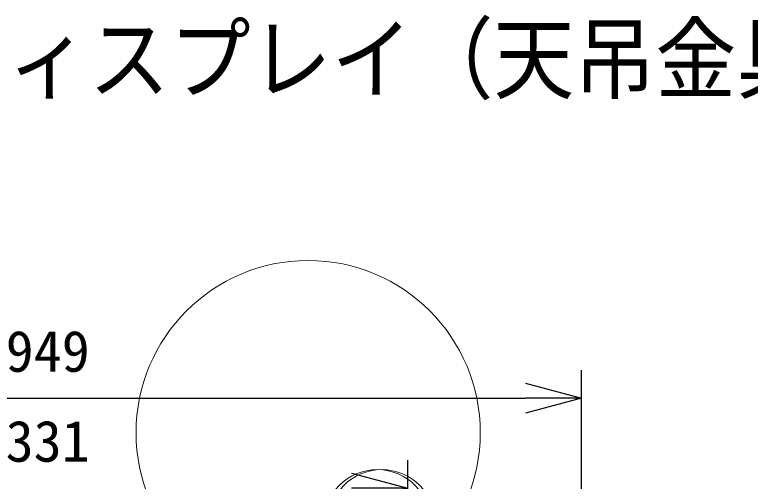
# Model space of a CAD drawing. Units: millimetres, scale not verified. Extents: x -62 to 63, y -56 to 57.
# Drawn here: x -17.18 to 15.54, y 36.06 to 56.81 of the extents above; entities that cross this region are included whole.
import ezdxf
from ezdxf.enums import TextEntityAlignment as Align

# ---------------------------------------------------------------- set-up
doc = ezdxf.new("R2010")
doc.units = ezdxf.units.MM
doc.header["$LTSCALE"] = 0.125
for name, color, linetype in [('0-0_0', 7, 'Continuous'), ('0-2_MOJI1', 7, 'Continuous'), ('0-5_SUNPO', 7, 'Continuous')]:
    doc.layers.add(name, color=color, linetype=linetype)
doc.layers.add('0-6_GAIKEI', color=7, linetype='Continuous', lineweight=18)
doc.styles.add('ＭＳ ゴシック', font='')
doc.styles.get('ＭＳ ゴシック').set_extended_font_data('MS Gothic')

# ---------------------------------------------------------------- blocks, each defined once
blk = doc.blocks.new('_Open30')
at = {"layer": '0-0_0'}
blk.add_line((0, 0), (-1, 0), dxfattribs=at)
blk.add_lwpolyline([(-1, 0.26795), (0, 0), (-1, -0.26795)], dxfattribs=at)
blk = doc.blocks.new('D1')
at = {"layer": '0-5_SUNPO'}
blk.add_line((193.7949, 220.1046), (193.7949, 224.5008), dxfattribs=at)
at = {"layer": '0-5_SUNPO', "xscale": 2.5, "yscale": 2.5}
blk.add_blockref('_Open30', (193.7949, 223.2508), dxfattribs=at)
at = {"layer": '0-5_SUNPO', "style": 'ＭＳ ゴシック'}
blk.add_text('1331', height=1.833, dxfattribs=at).set_placement((174.6649, 223.8758), align=Align.BOTTOM_LEFT)
blk = doc.blocks.new('D4')
at = {"layer": '0-5_SUNPO'}
for p, q in [((201.5274, 217.7102), (201.5274, 228.4986)), ((155.3024, 227.2486), (199.0274, 227.2486))]:
    blk.add_line(p, q, dxfattribs=at)
at = {"layer": '0-5_SUNPO', "xscale": 2.5, "yscale": 2.5}
blk.add_blockref('_Open30', (201.5274, 227.2486), dxfattribs=at)
at = {"layer": '0-5_SUNPO', "style": 'ＭＳ ゴシック'}
blk.add_text('1949', height=1.833, dxfattribs=at).set_placement((174.6649, 227.8736), align=Align.BOTTOM_LEFT)

msp = doc.modelspace()

# ---------------------------------------------------------------- linework, layer by layer
at = {"layer": '0-6_GAIKEI'}
for centre, radius in [((-4.1317, 38.2227), 7.6551), ((-1.0606, 34.1898), 2.3887), ((-0.8547, 34.1898), 2.3887)]:
    msp.add_circle(centre, radius, dxfattribs=at)

# ---------------------------------------------------------------- block references
at = {"layer": '0-5_SUNPO'}
for name in ['D4', 'D1']:
    msp.add_blockref(name, (-193.4976, -187.4967), dxfattribs=at)

# ---------------------------------------------------------------- texts
at = {"layer": '0-2_MOJI1', "style": 'ＭＳ ゴシック', "width": 0.9}
msp.add_text('４Ｋ液晶ディスプレイ（天吊金具（角度可変）付）', height=2.933, dxfattribs=at).set_placement((-35.4976, 52.5033), align=Align.BOTTOM_LEFT)

doc.saveas('drawing.dxf')
